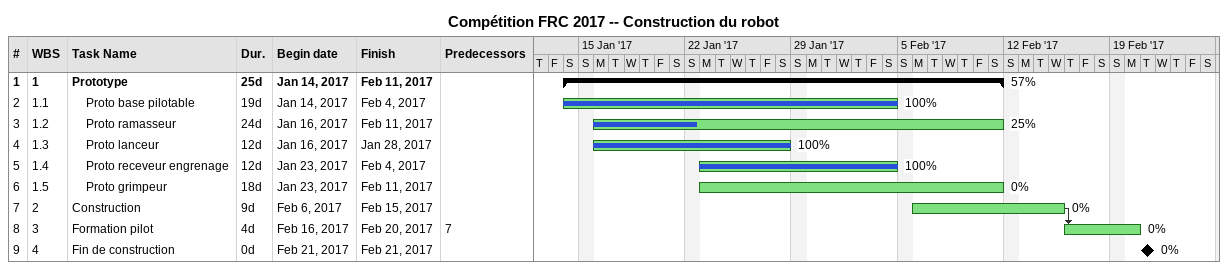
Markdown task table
Compétition FRC 2017 -- Construction du robot

| ID | WBS | Task | Duration | Start | Finish | Predecessors | % complete |
|---|---|---|---|---|---|---|---|
| 1 | 1 | **Prototype** | 25d | 2017-01-14 | 2017-02-11 |  | 57 |
| 2 | 1.1 | Proto base pilotable | 19d | 2017-01-14 | 2017-02-04 |  | 100 |
| 3 | 1.2 | Proto ramasseur | 24d | 2017-01-16 | 2017-02-11 |  | 25 |
| 4 | 1.3 | Proto lanceur | 12d | 2017-01-16 | 2017-01-28 |  | 100 |
| 5 | 1.4 | Proto receveur engrenage | 12d | 2017-01-23 | 2017-02-04 |  | 100 |
| 6 | 1.5 | Proto grimpeur | 18d | 2017-01-23 | 2017-02-11 |  | 0 |
| 7 | 2 | Construction | 9d | 2017-02-06 | 2017-02-15 |  | 0 |
| 8 | 3 | Formation pilot | 4d | 2017-02-16 | 2017-02-20 | 7 | 0 |
| 9 | 4 | Fin de construction | 0d | 2017-02-21 | 2017-02-21 |  | 0 |
